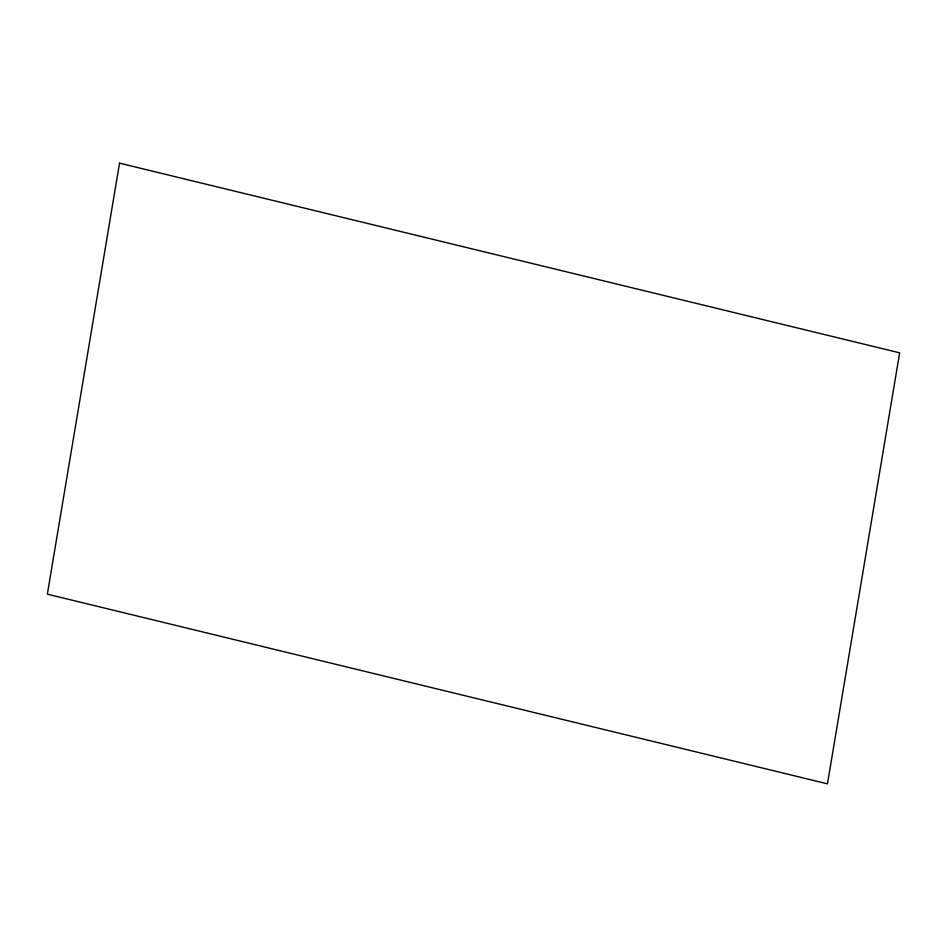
<?xml version="1.0" encoding="UTF-8"?>
<svg xmlns="http://www.w3.org/2000/svg" width="947" height="947" viewBox="0 0 947 947"><rect width="100%" height="100%" fill="white"/><g stroke="black" fill="none" stroke-linecap="round" stroke-linejoin="round"><path stroke-width="1.42" d="M119.535 163.156L47.35 594.171L827.465 783.844L899.65 352.829L119.535 163.156"/></g></svg>
